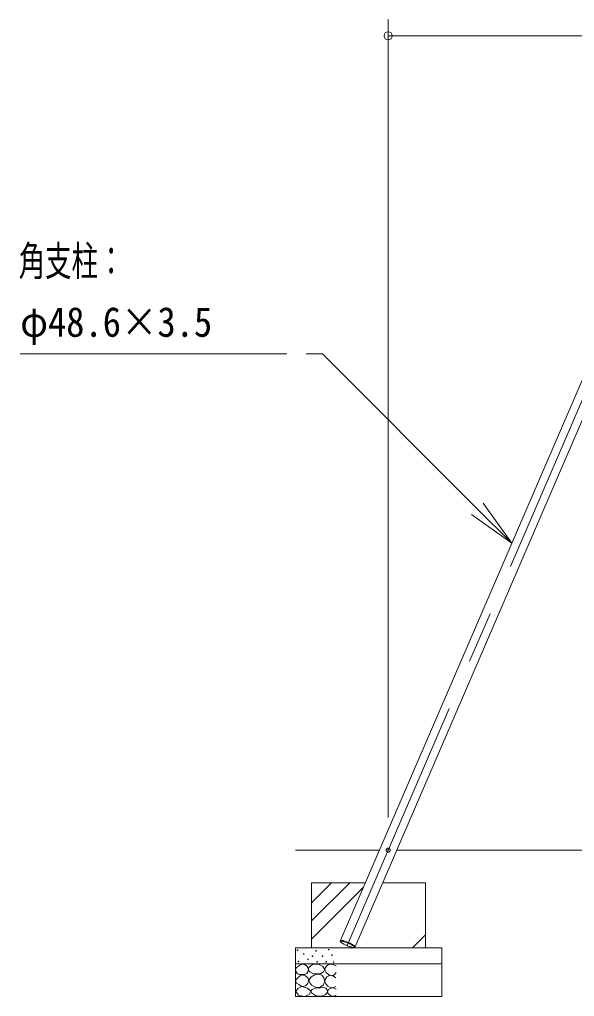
# Model space of a CAD drawing. Units: millimetres, scale not verified. Extents: x 0 to 420, y 0 to 297.
# Drawn here: x 146.3 to 180.4, y 64.3 to 124.4 of the extents above; entities that cross this region are included whole.
import ezdxf
from ezdxf.enums import TextEntityAlignment as Align

# ---------------------------------------------------------------- set-up
doc = ezdxf.new("R2010")
doc.units = ezdxf.units.MM
doc.header["$LTSCALE"] = 0.5
doc.header["$PDMODE"] = 32
doc.header["$PDSIZE"] = 0.25
doc.linetypes.add('USER2', pattern=[50.8, 31.75, -6.35, 6.35, -6.35])
doc.layers.add('LY_5', color=2, linetype='Continuous', lineweight=18)
doc.layers.add('LY_6', color=7, linetype='Continuous', lineweight=0)
doc.styles.add('ＭＳ ゴシック', font='')
doc.styles.get('ＭＳ ゴシック').set_extended_font_data('MS Gothic')

# ---------------------------------------------------------------- blocks, each defined once
blk = doc.blocks.new('-022-_DOTBLANK')
at = {"color": 7, "linetype": 'Continuous', "lineweight": 0}
blk.add_line((-0.5, 0), (-1, 0), dxfattribs=at)
blk.add_circle((0, 0), 0.5, dxfattribs=at)
blk = doc.blocks.new('-001-MS_2')
at = {"color": 7, "linetype": 'Continuous', "lineweight": 0}
for p, q in [((9.77, 93.38), (3.92, 89.34)), ((15.99, 96.86), (9.77, 93.38)), ((22.45, 99.4), (15.99, 96.86)), ((29.91, 96.94), (22.45, 99.4)), ((36.07, 92.11), (29.91, 96.94)), ((39.03, 87.18), (36.07, 92.11)), ((43.36, 91), (39.71, 84.09)), ((51.33, 96.79), (43.36, 91)), ((56.97, 98.88), (51.33, 96.79)), ((61.87, 99.49), (56.97, 98.88)), ((73.64, 97.86), (61.87, 99.49)), ((84.31, 91.65), (73.64, 97.86)), ((89.01, 86.31), (84.31, 91.65)), ((97.12, 94.25), (92.65, 88.94)), ((102.27, 97.95), (97.12, 94.25)), ((107.89, 99.64), (102.27, 97.95)), ((116.57, 98.15), (107.89, 99.64)), ((125, 93.3), (116.57, 98.15)), ((3.92, 89.34), (0.27, 83.88)), ((0.27, 83.88), (1.28, 76.29)), ((1.28, 76.29), (6.29, 69.94)), ((6.29, 69.94), (13.15, 67.35)), ((14.58, 63.66), (9.14, 59.48)), ((13.15, 67.35), (20.86, 67.08)), ((19.91, 66.45), (14.58, 63.66)), ((31.08, 63.24), (19.91, 66.45)), ((20.86, 67.08), (28.48, 67.69)), ((28.48, 67.69), (34.81, 70.25)), ((39.24, 55.99), (31.08, 63.24)), ((34.81, 70.25), (38.56, 75.54)), ((38.56, 75.54), (39.88, 81.98)), ((39.88, 81.98), (39.03, 87.18)), ((39.71, 84.09), (40.58, 80.12)), ((40.58, 80.12), (44.3, 75.71)), ((44.3, 75.71), (53.79, 70.93)), ((61.06, 67.6), (47.31, 59.54)), ((53.79, 70.93), (63.76, 69.49)), ((72.24, 68.87), (61.06, 67.6)), ((63.76, 69.49), (71.12, 69.32)), ((71.12, 69.32), (78.63, 70.84)), ((81.06, 65.44), (72.24, 68.87)), ((78.63, 70.84), (86.23, 75.46)), ((87.97, 57.29), (81.06, 65.44)), ((86.23, 75.46), (89.98, 81.65)), ((89.98, 81.65), (89.01, 86.31)), ((92.65, 88.94), (90.78, 82.21)), ((90.78, 82.21), (94.45, 73.44)), ((94.45, 73.44), (102.5, 67)), ((102.77, 63.87), (96.8, 60.03)), ((102.5, 67), (110.8, 64.62)), ((109.47, 65.1), (102.77, 63.87)), ((117.54, 62.64), (109.47, 65.1)), ((110.8, 64.62), (118.03, 65.73)), ((124.68, 57.18), (117.54, 62.64)), ((118.03, 65.73), (122.08, 69.11)), ((122.08, 69.11), (125, 73.65)), ((2.69, 52.66), (0.27, 45.85)), ((0.27, 45.85), (3.9, 41.03)), ((9.14, 59.48), (2.69, 52.66)), ((3.9, 41.03), (10.41, 36.67)), ((19.09, 30.52), (7.78, 24.5)), ((10.41, 36.67), (17.05, 32.38)), ((17.05, 32.38), (23.72, 30.33)), ((36.88, 25.89), (19.09, 30.52)), ((23.72, 30.33), (31.36, 32.78)), ((31.36, 32.78), (37.66, 39.2)), ((37.66, 39.2), (40.76, 47.48)), ((40.76, 47.48), (39.24, 55.99)), ((47.31, 59.54), (41.33, 48.68)), ((41.33, 48.68), (43.97, 41.48)), ((43.97, 41.48), (49.17, 35.16)), ((49.17, 35.16), (61.76, 28.31)), ((75.12, 27.32), (85.4, 34.78)), ((85.4, 34.78), (90.25, 46.52)), ((90.25, 46.52), (87.97, 57.29)), ((92.41, 54.25), (90.78, 47.04)), ((90.78, 47.04), (93.44, 38.43)), ((96.8, 60.03), (92.41, 54.25)), ((93.44, 38.43), (99.65, 31.51)), ((99.65, 31.51), (107.29, 27.64)), ((120.01, 28.2), (124.68, 30.88)), ((7.78, 24.5), (0.96, 15.68)), ((0.96, 15.68), (9.45, 4.41)), ((9.45, 4.41), (27.89, 0.3)), ((27.89, 0.3), (42.24, 6.41)), ((47.66, 16.78), (36.88, 25.89)), ((42.24, 6.41), (47.66, 16.78)), ((51.59, 21.5), (47.28, 16.1)), ((47.28, 16.1), (49.96, 11.42)), ((49.96, 11.42), (55.93, 6.91)), ((60.52, 25.56), (51.59, 21.5)), ((55.93, 6.91), (62.4, 3.07)), ((68.66, 27), (60.52, 25.56)), ((61.76, 28.31), (75.12, 27.32)), ((62.4, 3.07), (69.71, 0.69)), ((76.2, 26.37), (68.66, 27)), ((69.71, 0.69), (81.56, 0.93)), ((85.1, 27.83), (76.2, 26.37)), ((81.56, 0.93), (91.88, 5.02)), ((93.5, 25.29), (85.1, 27.83)), ((91.88, 5.02), (96.58, 9.83)), ((97.57, 20.71), (93.5, 25.29)), ((96.58, 9.83), (98.63, 15.56)), ((98.63, 15.56), (97.57, 20.71)), ((102.98, 22.43), (98.7, 15.67)), ((98.7, 15.67), (99.31, 12)), ((99.31, 12), (102.19, 7.75)), ((102.19, 7.75), (109.35, 2.28)), ((111.69, 26.76), (102.98, 22.43)), ((107.29, 27.64), (114.86, 26.76)), ((109.35, 2.28), (116.76, 0.46)), ((118.98, 25.96), (111.69, 26.76)), ((114.86, 26.76), (120.01, 28.2)), ((116.76, 0.46), (121.06, 1.51)), ((125, 22.64), (118.98, 25.96)), ((121.06, 1.51), (125, 3.63))]:
    blk.add_line(p, q, dxfattribs=at)
for centre in [(6.61, 142.18), (25.62, 130.77), (52.55, 123.48), (63.96, 139.96), (83.5, 123.55), (102.42, 144.09), (112.42, 127.06), (9.77, 107.32), (38.61, 113.98), (67.44, 106.37), (95.12, 106.52), (117.28, 105.98)]:
    blk.add_circle(centre, 1, dxfattribs=at)
blk = doc.blocks.new('-002-_U2')
at = {"color": 7, "linetype": 'Continuous', "lineweight": 0}
for p, q in [((-1, 0.1667), (0, 0)), ((0, 0), (-1, 0)), ((-1, -0.1667), (0, 0))]:
    blk.add_line(p, q, dxfattribs=at)

msp = doc.modelspace()

# ---------------------------------------------------------------- linework, layer by layer
at = {"layer": 'LY_5', "color": 7, "linetype": 'USER2', "lineweight": 0}
msp.add_line((166.426, 67.3976), (185.75, 112.2303), dxfattribs=at)
at = {"layer": 'LY_5', "color": 7, "lineweight": 0}
for p, q in [((166.0131, 67.6674), (184.2991, 110.0919)), ((166.9058, 67.2827), (185.1926, 109.7094)), ((168.427, 73.2677), (163.25, 73.2677)), ((203.0146, 73.2677), (169.4854, 73.2677)), ((164.25, 68.9128), (166.6049, 71.2677)), ((164.25, 70.0354), (165.4823, 71.2677)), ((167.5649, 71.2677), (164.25, 71.2677)), ((164.25, 71.2677), (164.25, 67.2677)), ((164.25, 67.7903), (167.4419, 70.9821)), ((171.25, 71.2677), (168.6234, 71.2677)), ((171.25, 67.2677), (171.25, 71.2677)), ((170.4626, 67.2677), (171.25, 68.0551)), ((166.0131, 67.6674), (166.0119, 67.66)), ((166.0119, 67.66), (166.0141, 67.6511)), ((166.0178, 67.6735), (166.0131, 67.6674)), ((166.0141, 67.6511), (166.0197, 67.6408)), ((166.0257, 67.678), (166.0178, 67.6735)), ((166.0197, 67.6408), (166.0286, 67.6293)), ((166.037, 67.6809), (166.0257, 67.678)), ((166.0286, 67.6293), (166.0408, 67.6167)), ((166.0515, 67.6823), (166.037, 67.6809)), ((166.0408, 67.6167), (166.0562, 67.6029)), ((166.0691, 67.6822), (166.0515, 67.6823)), ((166.0562, 67.6029), (166.0747, 67.5882)), ((166.0896, 67.6804), (166.0691, 67.6822)), ((166.0747, 67.5882), (166.0961, 67.5726)), ((166.113, 67.6771), (166.0896, 67.6804)), ((166.0961, 67.5726), (166.1202, 67.5563)), ((166.139, 67.6722), (166.113, 67.6771)), ((166.1202, 67.5563), (166.147, 67.5394)), ((166.1675, 67.6659), (166.139, 67.6722)), ((166.147, 67.5394), (166.1761, 67.5219)), ((166.1982, 67.6581), (166.1675, 67.6659)), ((166.1761, 67.5219), (166.2074, 67.5041)), ((166.2308, 67.6489), (166.1982, 67.6581)), ((166.2074, 67.5041), (166.2406, 67.4861)), ((166.2652, 67.6384), (166.2308, 67.6489)), ((166.2406, 67.4861), (166.2754, 67.468)), ((166.3011, 67.6266), (166.2652, 67.6384)), ((166.2754, 67.468), (166.3117, 67.45)), ((166.3382, 67.6137), (166.3011, 67.6266)), ((166.3117, 67.45), (166.3491, 67.4322)), ((166.3762, 67.5997), (166.3382, 67.6137)), ((166.3491, 67.4322), (166.3873, 67.4146)), ((166.4148, 67.5848), (166.3762, 67.5997)), ((166.3873, 67.4146), (166.426, 67.3976)), ((166.4538, 67.569), (166.4148, 67.5848)), ((166.426, 67.3976), (166.4651, 67.3811)), ((166.4929, 67.5526), (166.4538, 67.569)), ((166.4651, 67.3811), (166.5041, 67.3653)), ((166.5316, 67.5355), (166.4929, 67.5526)), ((166.5041, 67.3653), (166.5427, 67.3504)), ((166.5698, 67.518), (166.5316, 67.5355)), ((166.5427, 67.3504), (166.5807, 67.3364)), ((166.6072, 67.5001), (166.5698, 67.518)), ((166.5807, 67.3364), (166.6178, 67.3235)), ((166.6435, 67.4821), (166.6072, 67.5001)), ((166.6178, 67.3235), (166.6537, 67.3118)), ((166.6783, 67.464), (166.6435, 67.4821)), ((166.6537, 67.3118), (166.6881, 67.3012)), ((166.7115, 67.446), (166.6783, 67.464)), ((166.7428, 67.4282), (166.7115, 67.446)), ((166.7719, 67.4108), (166.7428, 67.4282)), ((166.7987, 67.3938), (166.7719, 67.4108)), ((166.8228, 67.3775), (166.7987, 67.3938)), ((166.8442, 67.3619), (166.8228, 67.3775)), ((166.8627, 67.3472), (166.8442, 67.3619)), ((166.8781, 67.3335), (166.8627, 67.3472)), ((166.8903, 67.3208), (166.8781, 67.3335)), ((166.8992, 67.3093), (166.8903, 67.3208)), ((166.9048, 67.2991), (166.8992, 67.3093)), ((163.25, 67.2677), (172.25, 67.2677)), ((163.25, 67.2677), (163.25, 64.2677)), ((166.6881, 67.3012), (166.7207, 67.292)), ((166.7207, 67.292), (166.7514, 67.2842)), ((166.7514, 67.2842), (166.7799, 67.2779)), ((166.7799, 67.2779), (166.8059, 67.273)), ((166.8059, 67.273), (166.8293, 67.2697)), ((166.8293, 67.2697), (166.8498, 67.268)), ((166.8498, 67.268), (166.8674, 67.2678)), ((166.8674, 67.2678), (166.8819, 67.2692)), ((166.8819, 67.2692), (166.8932, 67.2722)), ((166.8932, 67.2722), (166.9011, 67.2767)), ((166.9011, 67.2767), (166.9058, 67.2827)), ((166.907, 67.2902), (166.9048, 67.2991)), ((166.9058, 67.2827), (166.907, 67.2902)), ((172.25, 64.2677), (172.25, 67.2677)), ((163.25, 66.2677), (172.25, 66.2677)), ((163.25, 64.2677), (172.25, 64.2677))]:
    msp.add_line(p, q, dxfattribs=at)
at = {"layer": 'LY_5'}
for p, q in [((166.0369, 67.7121), (166.0287, 67.7036)), ((166.0526, 67.7171), (166.0369, 67.7121)), ((166.0755, 67.7186), (166.0526, 67.7171)), ((166.1052, 67.7166), (166.0755, 67.7186)), ((166.1413, 67.711), (166.1052, 67.7166)), ((166.1831, 67.7021), (166.1413, 67.711)), ((166.2298, 67.6898), (166.1831, 67.7021)), ((166.2808, 67.6745), (166.2298, 67.6898)), ((166.3351, 67.6565), (166.2808, 67.6745)), ((166.3918, 67.6359), (166.3351, 67.6565)), ((166.4499, 67.6132), (166.3918, 67.6359)), ((166.5084, 67.5887), (166.4499, 67.6132)), ((166.5664, 67.563), (166.5084, 67.5887)), ((166.6228, 67.5363), (166.5664, 67.563)), ((166.6767, 67.5092), (166.6228, 67.5363)), ((166.7271, 67.4822), (166.6767, 67.5092)), ((166.7732, 67.4556), (166.7271, 67.4822)), ((166.8142, 67.43), (166.7732, 67.4556)), ((166.8495, 67.4058), (166.8142, 67.43)), ((166.8783, 67.3834), (166.8495, 67.4058)), ((166.9002, 67.3632), (166.8783, 67.3834)), ((166.9148, 67.3455), (166.9002, 67.3632)), ((166.9219, 67.3306), (166.9148, 67.3455)), ((166.9213, 67.3189), (166.9219, 67.3306))]:
    msp.add_line(p, q, dxfattribs=at)
at = {"layer": 'LY_6'}
for p, q in [((168.9562, 75.2677), (168.9562, 124.3627)), ((168.9562, 123.3627), (203.5438, 123.3627)), ((146.3238, 103.7974), (162.7193, 103.7974)), ((164.9095, 103.7974), (163.9095, 103.7974)), ((174.4417, 94.2652), (164.9095, 103.7974))]:
    msp.add_line(p, q, dxfattribs=at)
msp.add_point((168.9562, 73.2677), dxfattribs=at)

# ---------------------------------------------------------------- block references
for name, p, xscale, yscale, rotation in [('-022-_DOTBLANK', (168.9562, 123.3627), 0.5, 0.5, 180), ('-002-_U2', (176.5631, 92.1439), 3, 3, 315)]:
    msp.add_blockref(name, p, dxfattribs=dict(at, xscale=xscale, yscale=yscale, rotation=rotation))
at = {"layer": 'LY_6', "xscale": 0.02, "yscale": 0.02}
msp.add_blockref('-001-MS_2', (163.25, 64.2677), dxfattribs=at)

# ---------------------------------------------------------------- texts
at = {"layer": 'LY_6', "style": 'ＭＳ ゴシック'}
for s, width, p in [('角支柱：', 0.65, (146.2286, 108.0474)), ('φ48.6×3.5', 0.9, (146.326, 104.2974))]:
    msp.add_text(s, height=1.833, dxfattribs=dict(at, width=width)).set_placement(p, align=Align.BOTTOM_LEFT)

doc.saveas('drawing.dxf')
